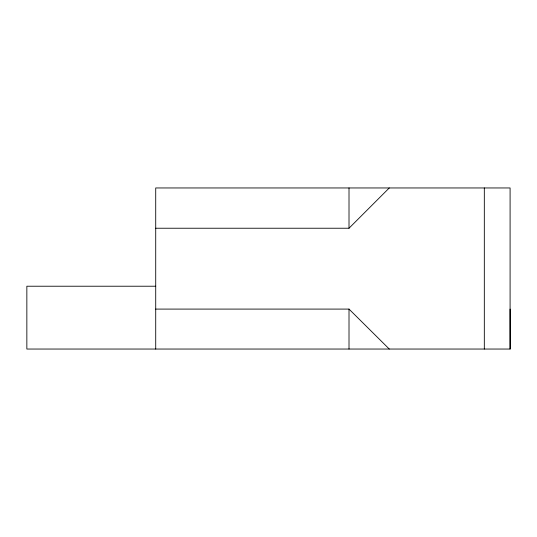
<?xml version="1.0" encoding="UTF-8"?>
<svg xmlns="http://www.w3.org/2000/svg" width="537" height="537" viewBox="0 0 537 537"><rect width="100%" height="100%" fill="white"/><g stroke="black" fill="none" stroke-linecap="round" stroke-linejoin="round"><path stroke-width="0.81" d="M155.717 228.232L349.01 228.232L389.278 187.957M155.717 286.221L26.85 286.221L26.85 349.043L510.15 349.043L510.09 309.09M155.717 309.09L349.01 309.09L389.278 349.043M510.09 349.043L510.09 187.957L155.717 187.957L155.717 349.043M484.32 187.957L484.32 349.043M349.01 187.957L349.01 228.232M349.01 309.09L349.01 349.043"/></g></svg>
